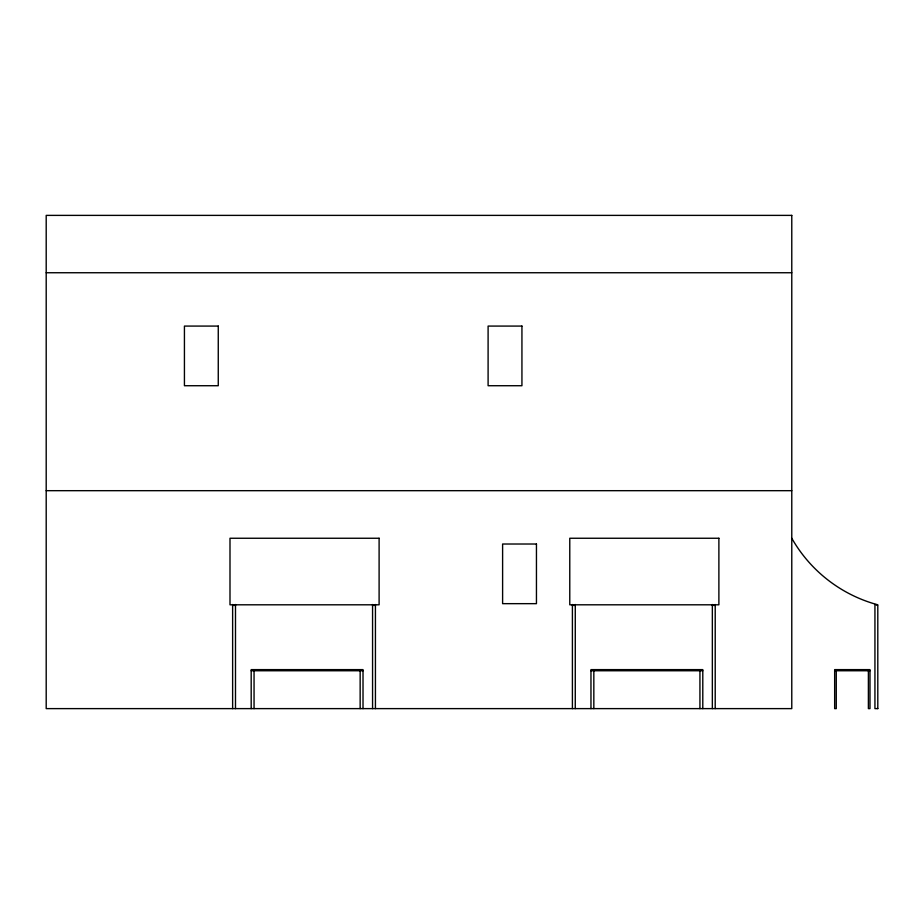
<?xml version="1.0" encoding="UTF-8"?>
<svg xmlns="http://www.w3.org/2000/svg" width="924" height="924" viewBox="0 0 924 924"><rect width="100%" height="100%" fill="white"/><g stroke="black" fill="none" stroke-linecap="round" stroke-linejoin="round"><path stroke-width="1.39" d="M46.2 272.742L791.776 272.742M46.2 490.679L791.776 490.679M232.629 605.382L235.493 605.382M372.568 605.382L375.433 605.382M572.406 605.382L575.271 605.382M712.346 605.382L715.211 605.382M251.189 670.755L363.017 670.755M590.967 670.755L702.794 670.755M834.661 670.755L869.992 670.755M868.387 670.755L868.387 708.616L869.992 708.616L869.992 669.623L834.661 669.623L834.661 708.616L836.266 708.616L836.266 670.755M715.211 604.504L715.211 708.616M712.346 604.504L712.346 708.616M702.794 708.616L702.794 669.623L590.967 669.623L590.967 708.616M699.93 670.755L699.93 708.616M593.832 670.755L593.832 708.616M575.271 604.504L575.271 708.616M572.406 604.504L572.406 708.616M375.433 604.504L375.433 708.616M372.568 604.504L372.568 708.616M363.017 708.616L363.017 669.623L251.189 669.623L251.189 708.616M360.152 670.755L360.152 708.616M254.054 670.755L254.054 708.616M235.493 604.504L235.493 708.616M232.629 604.504L232.629 708.616M877.8 604.804A141.153 141.153 0 0 1 791.776 538.253M791.776 215.384L46.2 215.384L46.2 708.616L791.776 708.616L791.776 215.384M218.26 326.08L184.43 326.08L184.43 385.724L218.26 385.724L218.26 326.08M521.933 326.08L488.103 326.08L488.103 385.724L521.933 385.724L521.933 326.08M379.106 538.253L229.995 538.253L229.995 604.804L379.106 604.804L379.106 538.253M718.884 538.253L569.773 538.253L569.773 604.804L718.884 604.804L718.884 538.253M536.451 544.017L502.61 544.017L502.61 603.661L536.451 603.661L536.451 544.017M877.8 708.616L874.936 708.616L874.936 604.504L877.8 605.382L877.8 708.616"/></g></svg>
